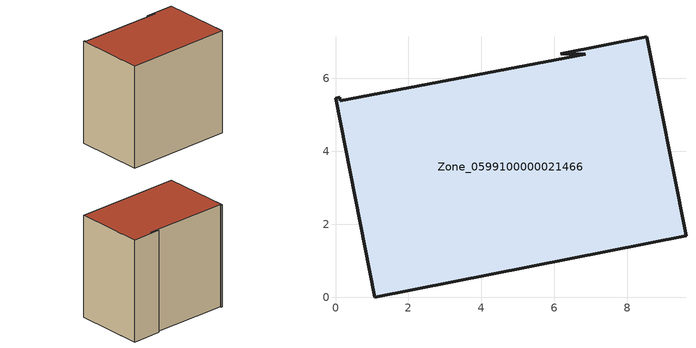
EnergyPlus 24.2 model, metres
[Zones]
Zone_0599100000021466
 floor ground (C_G): 0.13,5.38 6.85,6.66 6.18,6.67 8.54,7.14 9.62,1.68 1.07,0 0,5.46 0.12,5.48 z0
 wall outside (C_F): 1.07,0 9.62,1.68 8.54,7.14 6.18,6.67 6.85,6.66 0.13,5.38 0.12,5.48 0,5.46 1.07,0 z0:8.34
 roof outside (C_R): 6.85,6.66 0.13,5.38 0.12,5.48 0,5.46 1.07,0 9.62,1.68 8.54,7.14 6.18,6.67 z8.34
[BUILDING]
Pand.0599100000021466: North Axis=0; Terrain=City; Loads Convergence Tolerance Value=0.04; Temperature Convergence Tolerance Value=0.4; Solar Distribution=FullExterior; Maximum Number of Warmup Days=25; Minimum Number of Warmup Days=1
[Site:Location]
Rotterdam.The.Hague.AP_ZH_NLD Design_Conditions: Latitude=51.96; Longitude=4.45; Time Zone=1; Elevation=-4.5
[SITE:GROUNDTEMPERATURE:BUILDINGSURFACE]
18, 18, 18, 18, 18, 18, 18, 18, 18, 18, 18, 18
[MATERIAL] Thermal Absorptance=0.9; Solar Absorptance=0.7; Visible Absorptance=0.7
Name | Roughness | Thickness | Conductivity | Density | Specific Heat
G.TC.1975-1991 | MediumSmooth | 0.15 | 0.288461 | 540 | 1210
F.TC.1975-1991 | Rough | 0.3 | 0.230769 | 1920 | 840
R.TC.1975-1991 | MediumRough | 0.2 | 0.153846 | 1500 | 1000
[CONSTRUCTION]
C_G: G.TC.1975-1991
C_F: F.TC.1975-1991
C_R: R.TC.1975-1991
[ZONE]
Zone_0599100000021466: Type=1; Multiplier=1; Ceiling Height=Autocalculate; Volume=Autocalculate; Floor Area=autocalculate; Part of Total Floor Area=Yes
[ZONEINFILTRATION:DESIGNFLOWRATE]
Infil_Zone_0599100000021466: Zone or ZoneList or Space or SpaceList=Zone_0599100000021466; Schedule=AlwaysOn; Design Flow Rate Calculation Method=Flow/Area; Flow Rate per Floor Area=0.003; Constant Term Coefficient=1; Temperature Term Coefficient=0; Velocity Term Coefficient=0; Velocity Squared Term Coefficient=0
[HVACTEMPLATE:ZONE:IDEALLOADSAIRSYSTEM]
Zone_0599100000021466: Maximum Heating Supply Air Temperature=50; Minimum Cooling Supply Air Temperature=13; Maximum Heating Supply Air Humidity Ratio=0.0156; Minimum Cooling Supply Air Humidity Ratio=0.0077; Heating Limit=NoLimit; Cooling Limit=NoLimit; Dehumidification Control Type=ConstantSensibleHeatRatio; Cooling Sensible Heat Ratio=0.7; Dehumidification Setpoint=60; Humidification Control Type=None; Humidification Setpoint=30; Outdoor Air Method=None; Outdoor Air Flow Rate per Person=0.00944; Outdoor Air Flow Rate per Zone Floor Area=0; Outdoor Air Flow Rate per Zone=0; Demand Controlled Ventilation Type=None; Outdoor Air Economizer Type=NoEconomizer; Heat Recovery Type=None; Sensible Heat Recovery Effectiveness=0.7; Latent Heat Recovery Effectiveness=0.65
[ZONECONTROL:THERMOSTAT]
ThermostatControl_Zone_0599100000021466: Zone or ZoneList=Zone_0599100000021466; Control Type Schedule=DualSetpointControlType; Control 1=Thermostat_Zone_0599100000021466; Temperature Difference Between Cutout And Setpoint=0
[THERMOSTATSETPOINT:DUALSETPOINT]
Thermostat_Zone_0599100000021466: Heating Setpoint Temperature Schedule=HeatingSetpoint_Zone_0599100000021466; Cooling Setpoint Temperature Schedule=CoolingSetpoint_Zone_0599100000021466
[SCHEDULE:COMPACT]
HeatingSetpoint_Zone_0599100000021466: Through: 12/31, For: AllDays, Until: 24:00, 21
CoolingSetpoint_Zone_0599100000021466: Through: 12/31, For: AllDays, Until: 24:00, 24
DualSetpointControlType: Through: 12/31, For: AllDays, Until: 24:00, 4
AlwaysOn: Through: 12/31, For: AllDays, Until: 24:00, 1
